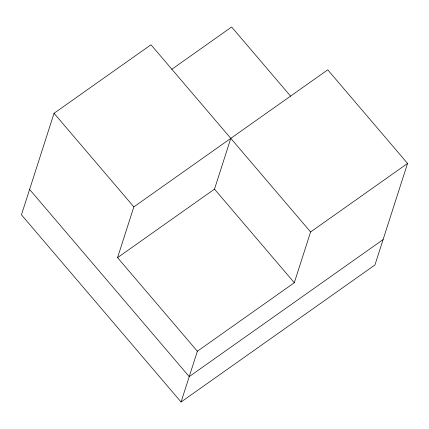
<?xml version="1.0" encoding="UTF-8"?>
<svg xmlns="http://www.w3.org/2000/svg" width="429" height="429" viewBox="0 0 429 429"><rect width="100%" height="100%" fill="white"/><g stroke="black" fill="none" stroke-linecap="round" stroke-linejoin="round"><path stroke-width="0.64" d="M197.367 351.244L294.31 282.722L310.607 231.96L150.987 44.761L54.043 113.283L21.45 214.806L181.07 402.005L374.957 264.956L407.55 163.433L327.74 69.836L133.853 206.885L117.557 257.641L197.367 351.244L181.07 402.005M117.557 257.641L214.5 189.119L230.797 138.358M171.723 69.342L231.633 26.995L290.621 96.176M310.607 231.96L407.55 163.433M383.102 239.575L189.216 376.624L29.601 189.425M214.5 189.119L294.31 282.722M54.043 113.283L133.853 206.885"/></g></svg>
